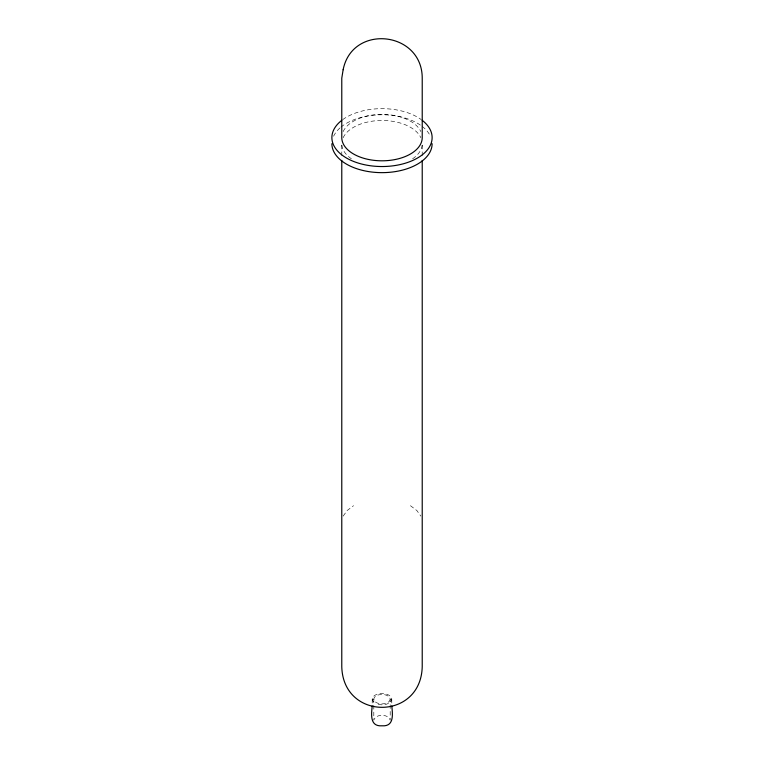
<?xml version="1.0" encoding="UTF-8"?>
<svg xmlns="http://www.w3.org/2000/svg" width="764" height="764" viewBox="0 0 764 764"><rect width="100%" height="100%" fill="white"/><g stroke="black" fill="none" stroke-linecap="round" stroke-linejoin="round"><path stroke-width="0.57" stroke-dasharray="3.82 2.86" d="M343.151 516.111L347.162 510.514L353.56 505.701M410.44 505.701L416.838 510.514L420.849 516.111M422.225 155.646L422.225 143.708A40.225 23.226 0 0 1 412.484 158.864M391.779 699.175L391.779 704.809M390.194 699.175A8.194 4.727 0 0 1 377.903 703.272A8.194 4.727 0 0 1 377.903 695.078A8.194 4.727 0 0 1 390.194 699.175L390.194 720.156C388.274 713.671 375.726 713.671 373.806 720.156L373.806 699.175M372.221 699.175L372.221 704.809M341.775 155.646L341.775 143.708A40.225 23.226 0 0 0 353.56 160.125M373.529 701.992A9.779 5.644 0 0 1 380.3 693.607A9.779 5.644 0 0 1 391.636 700.149A9.779 5.644 0 0 1 377.11 704.064M343.151 137.701A40.225 23.226 0 0 1 382 120.483A40.225 23.226 0 0 1 420.849 137.701M343.151 131.58A40.225 23.226 0 0 1 382 114.371A40.225 23.226 0 0 1 420.849 131.58M342.692 119.642A50.118 28.936 0 0 1 421.308 119.642M333.591 136.221A50.118 28.936 0 0 1 340.123 127.817M340.935 127.12A50.118 28.936 0 0 1 421.308 125.754M422.206 126.432A50.118 28.936 0 0 1 430.409 136.221"/><path stroke-width="1.15" d="M422.225 160.421L422.225 666.619C420.954 720.882 343.046 720.882 341.775 666.619L341.775 160.421M391.779 705.936C392.734 714.798 394.128 726.698 382 725.8C369.871 726.698 371.266 714.798 372.221 705.936M432.118 143.708A50.118 28.936 0 0 1 382 172.645A50.118 28.936 0 0 1 331.882 143.708M422.206 120.32A50.118 28.936 0 0 1 415.683 159.027A50.118 28.936 0 0 1 348.317 159.027A50.118 28.936 0 0 1 341.794 120.32M343.141 69.734L341.775 78.205L341.775 137.596A40.225 23.226 0 0 0 382 160.812A40.225 23.226 0 0 0 422.225 137.596L422.225 78.205C422.301 31.104 352.252 23.512 343.141 69.734"/></g></svg>
